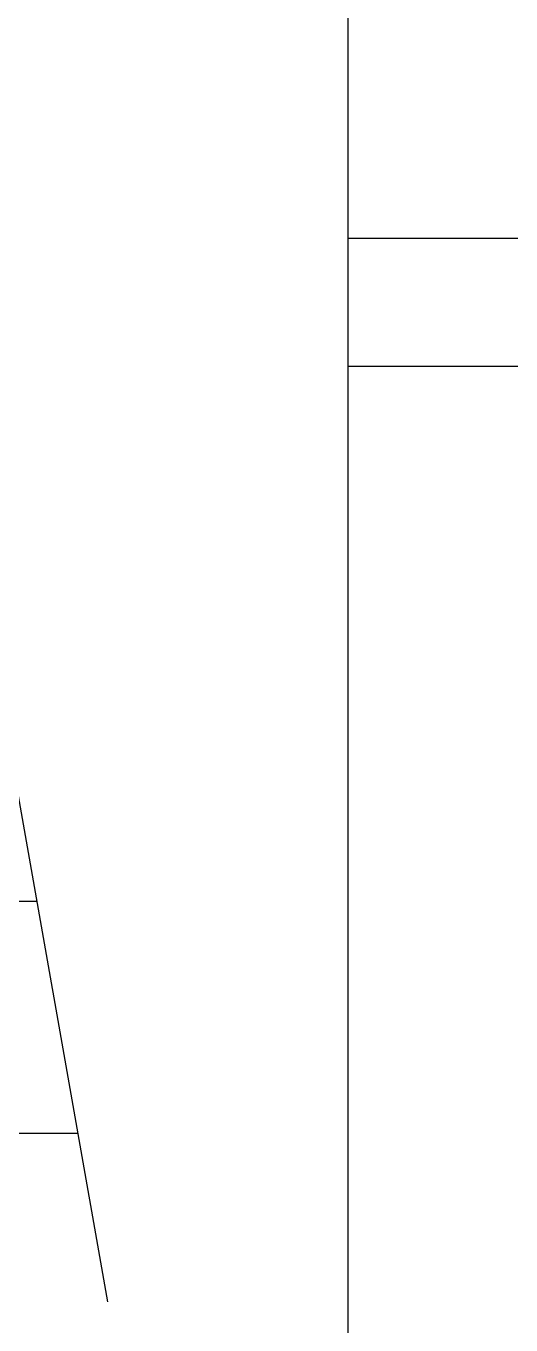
# Model space of a CAD drawing. Extents: x 0 to 1008, y 0 to 720.
# Drawn here: x 931.41 to 943.94, y 59.17 to 92.75 of the extents above; entities that cross this region are included whole.
import ezdxf

# ---------------------------------------------------------------- set-up
doc = ezdxf.new("R2010")
doc.units = 0
for name, color, linetype in [('A-CONC', 7, 'CONTINUOUS'), ('MEQUIP', 4, 'CONTINUOUS'), ('TITLEBLK', 7, 'CONTINUOUS')]:
    doc.layers.add(name, color=color, linetype=linetype)

msp = doc.modelspace()

# ---------------------------------------------------------------- linework, layer by layer
at = {"layer": 'A-CONC', "color": 0}
for p, q in [((931.687, 70.113), (826.884, 70.113)), ((932.746, 64.113), (790.67, 64.113))]:
    msp.add_line(p, q, dxfattribs=at)
at = {"layer": 'MEQUIP', "color": 0}
msp.add_line((927.998, 91.012), (933.514, 59.764), dxfattribs=at)
at = {"layer": 'TITLEBLK', "color": 0}
for p, q in [((939.72, 689.218), (939.72, 32.908)), ((939.72, 87.259), (992.429, 87.259)), ((939.72, 83.954), (992.429, 83.954))]:
    msp.add_line(p, q, dxfattribs=at)

doc.saveas('drawing.dxf')
